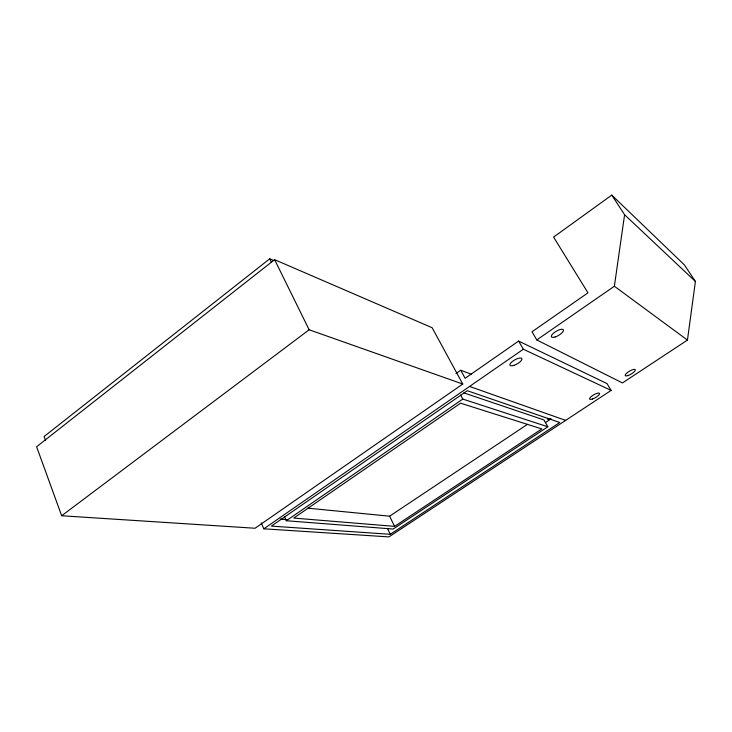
<?xml version="1.0" encoding="UTF-8"?>
<svg xmlns="http://www.w3.org/2000/svg" width="732" height="732" viewBox="0 0 732 732"><rect width="100%" height="100%" fill="white"/><g stroke="black" fill="none" stroke-linecap="round" stroke-linejoin="round"><path stroke-width="1.1" d="M687.449 340.078L695.4 281.463L684.438 264.966L611.769 195.105L553.593 237.095L587.97 292.837L532.008 331.77L536.776 339.932L622.447 382.937L687.449 340.078L614.377 286.239L624.588 214.732L611.769 195.105M273.924 260.601L269.733 258.808L44.112 436.519L45.622 440.618M274.61 259.668L36.6 446.749L61.671 515.758L255.065 528.248L462.761 384.035L432.155 327.735L274.61 259.668L309.151 329.775L462.761 384.035M61.671 515.758L309.151 329.775M456.036 373.494L460.721 370.218L471.39 374.244M261.196 522.822L263.822 528.815L388.93 536.895L611.129 390.403L607.038 383.595L518.631 341.075L465.131 378.298L460.721 370.218M263.822 528.815L523.334 349.237L611.129 390.403M536.776 339.932L614.377 286.239M286.313 520.736L462.789 399.086L547.838 426.774L393.139 529.044L286.313 520.736L284.538 516.774M307.724 508.164L389.598 516.188L527.452 424.34M545.413 422.611L551.105 418.841M394.575 526.372L541.836 428.934L460.593 403.195L293.724 518.073L394.575 526.372L389.598 516.188M390.321 534.305L559.751 422.501L467.281 390.705L271.362 526.107L390.321 534.305L387.53 528.55M280.329 519.116L287.136 519.656M463.868 392.892L543.94 419.93L547.838 426.774M469.569 386.441L565.662 420.378M624.588 214.732L695.4 281.463M518.631 341.075L523.334 349.237M460.62 395.07L462.789 399.086M269.733 258.808L271.517 262.431M550.281 418.53A2.8 0.814 -29.3 0 1 547.792 419.345A2.8 0.814 -29.3 0 1 547.911 418.256M592.536 399.004A5.755 1.647 -30 0 0 599.609 393.441A5.755 1.647 -30 0 0 591.612 396.25A5.755 1.647 -30 0 0 592.536 399.004M513.855 365.396A6.826 2.342 -29.5 0 0 521.87 358.589A6.826 2.342 -29.5 0 0 512.016 361.782A6.826 2.342 -29.5 0 0 513.855 365.396M628.038 375.553A5.856 1.674 -30.6 0 0 635.358 369.816A5.856 1.674 -30.6 0 0 627.397 372.57A5.856 1.674 -30.6 0 0 628.038 375.553M555.094 336.995A6.945 2.397 -30.5 0 0 563.43 329.94A6.945 2.397 -30.5 0 0 553.63 333.051A6.945 2.397 -30.5 0 0 555.094 336.995"/></g></svg>
